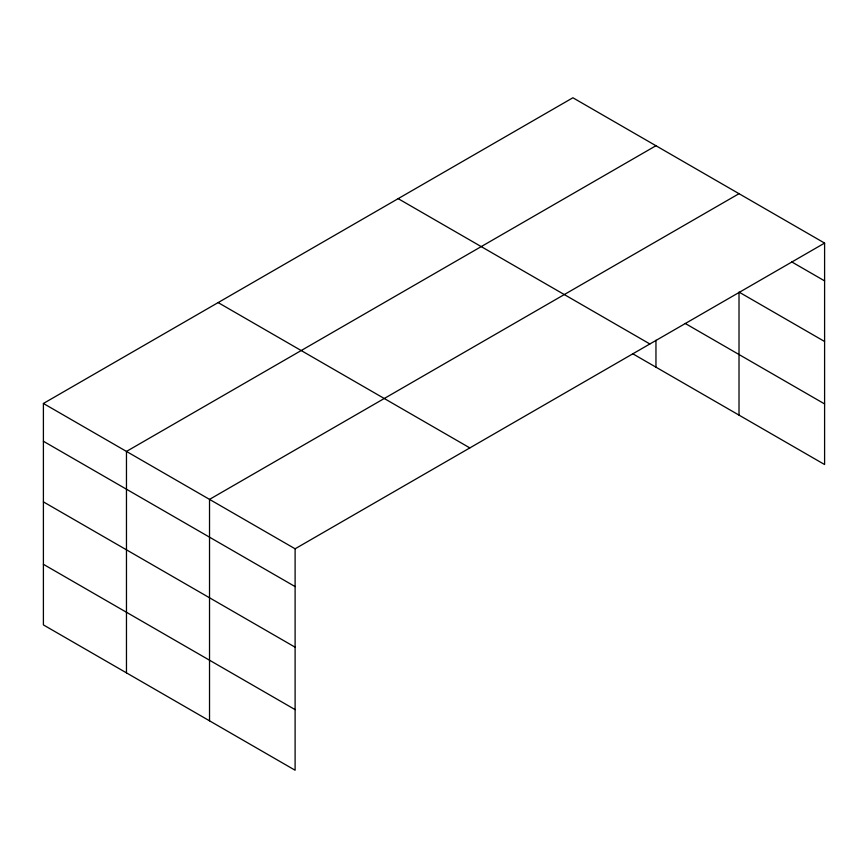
<?xml version="1.0" encoding="UTF-8"?>
<svg xmlns="http://www.w3.org/2000/svg" width="868" height="868" viewBox="0 0 868 868"><rect width="100%" height="100%" fill="white"/><g stroke="black" fill="none" stroke-linecap="round" stroke-linejoin="round"><path stroke-width="1.3" d="M632.555 353.656L824.6 464.532L824.6 243.094L572.891 97.769L43.4 403.468L43.4 624.906L295.109 770.231L295.109 548.793L43.4 403.468M655.958 145.726L126.468 451.425L126.468 672.863M739.015 193.683L209.524 499.382L209.524 720.82M295.109 548.793L824.6 243.094M791.779 261.93L824.6 280.885M824.6 341.493L739.015 292.082L739.015 415.121M685.199 323.449L824.6 403.935M398.162 198.653L649.872 343.967M218.128 302.585L469.838 447.91M43.4 441.259L295.109 586.584M43.4 501.867L295.109 647.192M43.4 564.308L295.109 709.623M655.958 340.234L655.958 367.164"/></g></svg>
